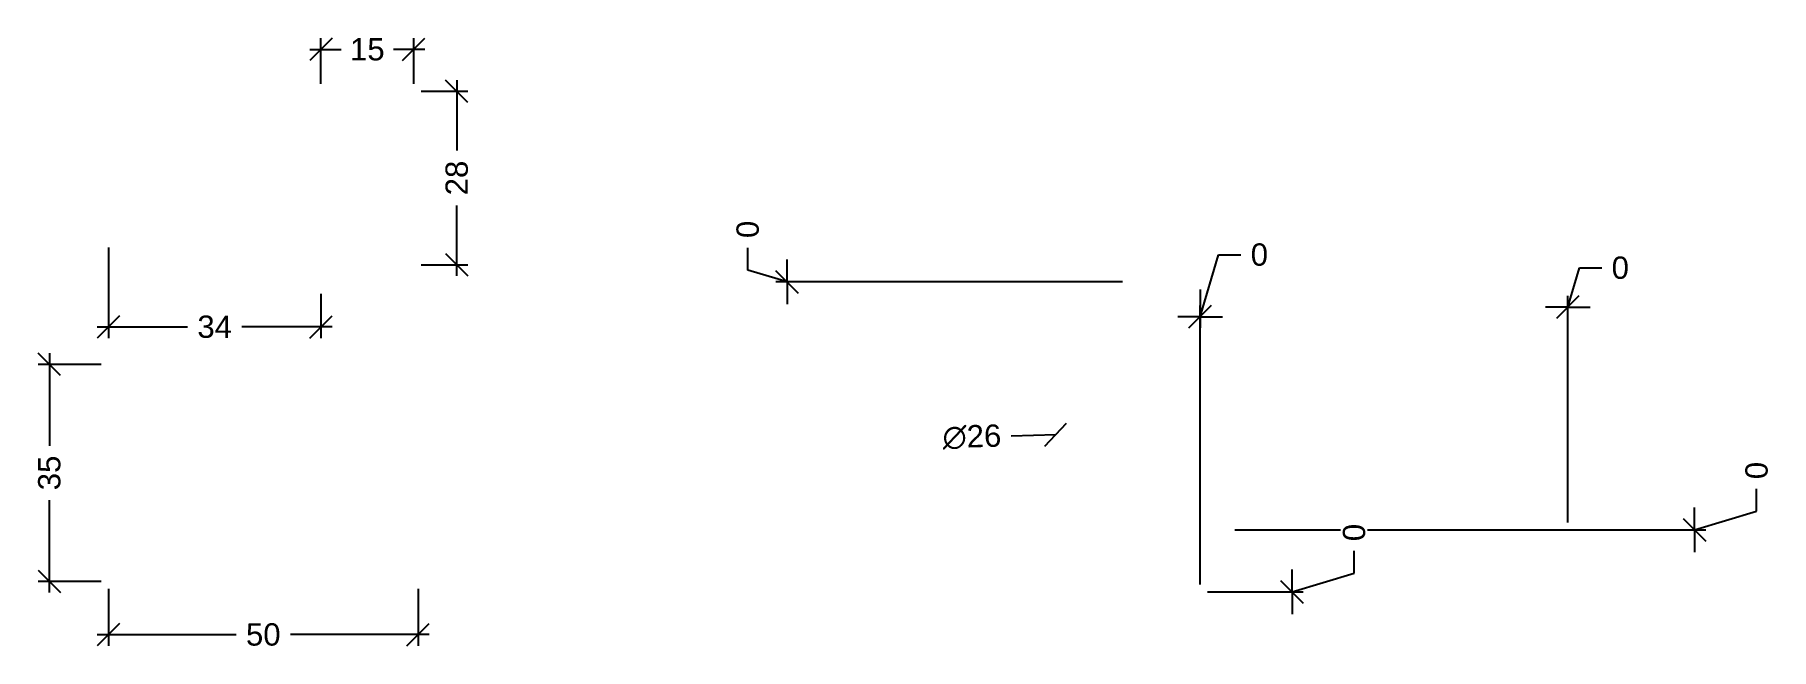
# Paper-space layout '703' of a CAD drawing. Header units: millimetres. Extents: x 0 to 641, y 0 to 2817.
# Drawn here: x 360.8 to 641.3, y 2718.1 to 2817.3 of the extents above.
import ezdxf

# ---------------------------------------------------------------- set-up
doc = ezdxf.new("R2010")
doc.units = ezdxf.units.MM
doc.layers.add('IF-ANNO SYMB', color=3, linetype='Continuous')
doc.layers.get('0').off()
doc.styles.add('ARIAL', font='arial.ttf')
doc.dimstyles.new('TICK_36', dxfattribs={"dimtxt": 3.6, "dimasz": 3.6, "dimexe": 1.8, "dimexo": 1.2, "dimgap": 1.8, "dimtad": 0, "dimdec": 0, "dimzin": 0, "dimdsep": 46, "dimtxsty": 'ARIAL', "dimblk": 'OBLIQUE', "dimcen": 1.8, "dimdle": 1.8, "dimclrd": 256, "dimclrt": 256, "dimadec": 0, "dimazin": 0, "dimtfac": 1, "dimtdec": 0, "dimtmove": 1, "dimatfit": 3, "dimldrblk": 'OPEN90', "dimfxl": 1, "dimtfill": 1, "dimtolj": 1, "dimtzin": 0, "dimarcsym": 0})

# ---------------------------------------------------------------- blocks, each defined once
blk = doc.blocks.new('_Oblique')
at = {"color": 0, "linetype": 'ByBlock', "lineweight": -2}
blk.add_line((-0.5, -0.5), (0.5, 0.5), dxfattribs=at)
blk = doc.blocks.new('*D9')
at = {"layer": 'Defpoints', "color": 0, "transparency": 16777216}
for p in [(608.41, 2773.32), (608.41, 2767.37), (608.41, 2737.37)]:
    blk.add_point(p, dxfattribs=at)
at = {"layer": 'IF-ANNO SYMB', "lineweight": -2, "transparency": 16777216}
for p, q in [((608.41, 2773.32), (610.31, 2779.65)), ((610.31, 2779.65), (613.91, 2779.65)), ((608.41, 2773.32), (604.81, 2773.32)), ((608.41, 2773.32), (612.01, 2773.32))]:
    blk.add_line(p, q, dxfattribs=at)
at = {"layer": 'IF-ANNO SYMB', "color": 0, "lineweight": -2, "transparency": 16777216}
for p in [(608.41, 2768.57), (608.41, 2738.57)]:
    blk.add_line(p, (608.41, 2775.12), dxfattribs=at)
at = {"layer": 'IF-ANNO SYMB', "lineweight": -2, "transparency": 16777216, "xscale": 3.6, "yscale": 3.6, "zscale": 3.6}
blk.add_blockref('_Oblique', (608.41, 2773.32), dxfattribs=at)
at = {"layer": 'IF-ANNO SYMB', "lineweight": -2, "transparency": 16777216, "xscale": 3.6, "yscale": 3.6, "zscale": 3.6, "rotation": 180}
blk.add_blockref('_Oblique', (608.41, 2773.32), dxfattribs=at)
at = {"layer": 'IF-ANNO SYMB', "transparency": 16777216, "insert": (616.88, 2779.65), "char_height": 3.6, "attachment_point": 5, "style": 'ARIAL', "bg_fill": 3, "box_fill_scale": 1.1, "bg_fill_color": 256, "bg_fill_true_color": 13158600, "bg_fill_transparency": 0}
blk.add_mtext('\\A1;0', dxfattribs=at)
blk = doc.blocks.new('_Open90')
at = {"color": 0, "linetype": 'ByBlock', "lineweight": -2}
for p, q in [((0, 0), (-1, 0)), ((-0.5, 0.5), (0, 0)), ((0, 0), (-0.5, -0.5))]:
    blk.add_line(p, q, dxfattribs=at)
blk = doc.blocks.new('*D10')
at = {"layer": 'Defpoints', "color": 0, "transparency": 16777216}
for p in [(422.05, 2808.14), (422.05, 2780.14), (429, 2780.14)]:
    blk.add_point(p, dxfattribs=at)
at = {"layer": 'IF-ANNO SYMB', "lineweight": -2, "transparency": 16777216}
for p, q in [((429, 2809.94), (429, 2798.56)), ((429, 2778.34), (429, 2789.73))]:
    blk.add_line(p, q, dxfattribs=at)
at = {"layer": 'IF-ANNO SYMB', "color": 0, "lineweight": -2, "transparency": 16777216}
for p, q in [((423.25, 2808.14), (430.8, 2808.14)), ((423.25, 2780.14), (430.8, 2780.14))]:
    blk.add_line(p, q, dxfattribs=at)
at = {"layer": 'IF-ANNO SYMB', "lineweight": -2, "transparency": 16777216, "xscale": 3.6, "yscale": 3.6, "zscale": 3.6}
for p, rotation in [((429, 2808.14), 90), ((429, 2780.14), 270)]:
    blk.add_blockref('_Oblique', p, dxfattribs=dict(at, rotation=rotation))
at = {"layer": 'IF-ANNO SYMB', "transparency": 16777216, "insert": (429, 2794.14), "char_height": 3.6, "attachment_point": 5, "rotation": 90, "style": 'ARIAL', "bg_fill": 3, "box_fill_scale": 1.1, "bg_fill_color": 256, "bg_fill_true_color": 13158600, "bg_fill_transparency": 0}
blk.add_mtext('\\A1;28', dxfattribs=at)
blk = doc.blocks.new('*D11')
at = {"layer": 'Defpoints', "color": 0, "transparency": 16777216}
for p in [(422.05, 2814.89), (407.05, 2808.14), (422.05, 2808.14)]:
    blk.add_point(p, dxfattribs=at)
at = {"layer": 'IF-ANNO SYMB', "color": 0, "lineweight": -2, "transparency": 16777216}
for p, q in [((407.05, 2809.34), (407.05, 2816.69)), ((422.05, 2809.34), (422.05, 2816.69))]:
    blk.add_line(p, q, dxfattribs=at)
at = {"layer": 'IF-ANNO SYMB', "lineweight": -2, "transparency": 16777216}
for p, q in [((405.25, 2814.89), (410.33, 2814.89)), ((423.85, 2814.89), (418.77, 2814.89))]:
    blk.add_line(p, q, dxfattribs=at)
at = {"layer": 'IF-ANNO SYMB', "lineweight": -2, "transparency": 16777216, "xscale": 3.6, "yscale": 3.6, "zscale": 3.6, "rotation": 180}
blk.add_blockref('_Oblique', (407.05, 2814.89), dxfattribs=at)
at = {"layer": 'IF-ANNO SYMB', "lineweight": -2, "transparency": 16777216, "xscale": 3.6, "yscale": 3.6, "zscale": 3.6}
blk.add_blockref('_Oblique', (422.05, 2814.89), dxfattribs=at)
at = {"layer": 'IF-ANNO SYMB', "transparency": 16777216, "insert": (414.55, 2814.89), "char_height": 3.6, "attachment_point": 5, "style": 'ARIAL', "bg_fill": 3, "box_fill_scale": 1.1, "bg_fill_color": 256, "bg_fill_true_color": 13158600, "bg_fill_transparency": 0}
blk.add_mtext('\\A1;15', dxfattribs=at)
blk = doc.blocks.new('*D12')
at = {"layer": 'Defpoints', "color": 0, "transparency": 16777216}
for p in [(372.75, 2784.14), (407.05, 2776.64), (407.05, 2770.13)]:
    blk.add_point(p, dxfattribs=at)
at = {"layer": 'IF-ANNO SYMB', "color": 0, "lineweight": -2, "transparency": 16777216}
for p, q in [((372.75, 2782.94), (372.75, 2768.33)), ((407.05, 2775.44), (407.05, 2768.33))]:
    blk.add_line(p, q, dxfattribs=at)
at = {"layer": 'IF-ANNO SYMB', "lineweight": -2, "transparency": 16777216}
for p, q in [((370.95, 2770.13), (385.53, 2770.13)), ((408.85, 2770.13), (394.27, 2770.13))]:
    blk.add_line(p, q, dxfattribs=at)
at = {"layer": 'IF-ANNO SYMB', "lineweight": -2, "transparency": 16777216, "xscale": 3.6, "yscale": 3.6, "zscale": 3.6, "rotation": 180}
blk.add_blockref('_Oblique', (372.75, 2770.13), dxfattribs=at)
at = {"layer": 'IF-ANNO SYMB', "lineweight": -2, "transparency": 16777216, "xscale": 3.6, "yscale": 3.6, "zscale": 3.6}
blk.add_blockref('_Oblique', (407.05, 2770.13), dxfattribs=at)
at = {"layer": 'IF-ANNO SYMB', "transparency": 16777216, "insert": (389.9, 2770.13), "char_height": 3.6, "attachment_point": 5, "style": 'ARIAL', "bg_fill": 3, "box_fill_scale": 1.1, "bg_fill_color": 256, "bg_fill_true_color": 13158600, "bg_fill_transparency": 0}
blk.add_mtext('\\A1;34', dxfattribs=at)
blk = doc.blocks.new('*D13')
at = {"layer": 'Defpoints', "color": 0, "transparency": 16777216}
for p in [(372.75, 2729.06), (422.75, 2729.06), (422.75, 2720.48)]:
    blk.add_point(p, dxfattribs=at)
at = {"layer": 'IF-ANNO SYMB', "color": 0, "lineweight": -2, "transparency": 16777216}
for p, q in [((372.75, 2727.86), (372.75, 2718.68)), ((422.75, 2727.86), (422.75, 2718.68))]:
    blk.add_line(p, q, dxfattribs=at)
at = {"layer": 'IF-ANNO SYMB', "lineweight": -2, "transparency": 16777216}
for p, q in [((370.95, 2720.48), (393.38, 2720.48)), ((424.55, 2720.48), (402.12, 2720.48))]:
    blk.add_line(p, q, dxfattribs=at)
at = {"layer": 'IF-ANNO SYMB', "lineweight": -2, "transparency": 16777216, "xscale": 3.6, "yscale": 3.6, "zscale": 3.6, "rotation": 180}
blk.add_blockref('_Oblique', (372.75, 2720.48), dxfattribs=at)
at = {"layer": 'IF-ANNO SYMB', "lineweight": -2, "transparency": 16777216, "xscale": 3.6, "yscale": 3.6, "zscale": 3.6}
blk.add_blockref('_Oblique', (422.75, 2720.48), dxfattribs=at)
at = {"layer": 'IF-ANNO SYMB', "transparency": 16777216, "insert": (397.75, 2720.48), "char_height": 3.6, "attachment_point": 5, "style": 'ARIAL', "bg_fill": 3, "box_fill_scale": 1.1, "bg_fill_color": 256, "bg_fill_true_color": 13158600, "bg_fill_transparency": 0}
blk.add_mtext('\\A1;50', dxfattribs=at)
blk = doc.blocks.new('*D14')
at = {"layer": 'Defpoints', "color": 0, "transparency": 16777216}
for p in [(372.75, 2764.06), (363.21, 2729.06), (372.75, 2729.06)]:
    blk.add_point(p, dxfattribs=at)
at = {"layer": 'IF-ANNO SYMB', "lineweight": -2, "transparency": 16777216}
for p, q in [((363.21, 2765.86), (363.21, 2750.95)), ((363.21, 2727.26), (363.21, 2742.16))]:
    blk.add_line(p, q, dxfattribs=at)
at = {"layer": 'IF-ANNO SYMB', "color": 0, "lineweight": -2, "transparency": 16777216}
for p, q in [((371.55, 2764.06), (361.41, 2764.06)), ((371.55, 2729.06), (361.41, 2729.06))]:
    blk.add_line(p, q, dxfattribs=at)
at = {"layer": 'IF-ANNO SYMB', "lineweight": -2, "transparency": 16777216, "xscale": 3.6, "yscale": 3.6, "zscale": 3.6}
for p, rotation in [((363.21, 2764.06), 90), ((363.21, 2729.06), 270)]:
    blk.add_blockref('_Oblique', p, dxfattribs=dict(at, rotation=rotation))
at = {"layer": 'IF-ANNO SYMB', "transparency": 16777216, "insert": (363.21, 2746.56), "char_height": 3.6, "attachment_point": 5, "rotation": 90, "style": 'ARIAL', "bg_fill": 3, "box_fill_scale": 1.1, "bg_fill_color": 256, "bg_fill_true_color": 13158600, "bg_fill_transparency": 0}
blk.add_mtext('\\A1;35', dxfattribs=at)
blk = doc.blocks.new('*D15')
at = {"layer": 'Defpoints', "color": 0, "transparency": 16777216}
for p in [(549.02, 2777.37), (549.02, 2771.75), (549.02, 2727.37)]:
    blk.add_point(p, dxfattribs=at)
at = {"layer": 'IF-ANNO SYMB', "lineweight": -2, "transparency": 16777216}
for p, q in [((549.02, 2771.75), (552.02, 2781.77)), ((552.02, 2781.77), (555.62, 2781.77)), ((549.02, 2771.75), (545.42, 2771.75)), ((549.02, 2771.75), (552.62, 2771.75))]:
    blk.add_line(p, q, dxfattribs=at)
at = {"layer": 'IF-ANNO SYMB', "color": 0, "lineweight": -2, "transparency": 16777216}
for p, q in [((549.02, 2776.17), (549.02, 2769.95)), ((549.02, 2728.57), (549.02, 2773.55))]:
    blk.add_line(p, q, dxfattribs=at)
at = {"layer": 'IF-ANNO SYMB', "lineweight": -2, "transparency": 16777216, "xscale": 3.6, "yscale": 3.6, "zscale": 3.6}
blk.add_blockref('_Oblique', (549.02, 2771.75), dxfattribs=at)
at = {"layer": 'IF-ANNO SYMB', "lineweight": -2, "transparency": 16777216, "xscale": 3.6, "yscale": 3.6, "zscale": 3.6, "rotation": 180}
blk.add_blockref('_Oblique', (549.02, 2771.75), dxfattribs=at)
at = {"layer": 'IF-ANNO SYMB', "transparency": 16777216, "insert": (558.6, 2781.77), "char_height": 3.6, "attachment_point": 5, "style": 'ARIAL', "bg_fill": 3, "box_fill_scale": 1.1, "bg_fill_color": 256, "bg_fill_true_color": 13158600, "bg_fill_transparency": 0}
blk.add_mtext('\\A1;0', dxfattribs=at)
blk = doc.blocks.new('*D16')
at = {"layer": 'Defpoints', "color": 0, "transparency": 16777216}
for p in [(553.41, 2737.37), (608.41, 2737.37), (628.88, 2737.37)]:
    blk.add_point(p, dxfattribs=at)
at = {"layer": 'IF-ANNO SYMB', "lineweight": -2, "transparency": 16777216}
for p, q in [((638.9, 2740.38), (638.9, 2743.98)), ((628.88, 2737.37), (628.88, 2740.97)), ((628.88, 2737.37), (638.9, 2740.38)), ((628.88, 2737.37), (628.88, 2733.77))]:
    blk.add_line(p, q, dxfattribs=at)
at = {"layer": 'IF-ANNO SYMB', "color": 0, "lineweight": -2, "transparency": 16777216}
for p in [(554.61, 2737.37), (609.61, 2737.37)]:
    blk.add_line(p, (630.68, 2737.37), dxfattribs=at)
at = {"layer": 'IF-ANNO SYMB', "lineweight": -2, "transparency": 16777216, "xscale": 3.6, "yscale": 3.6, "zscale": 3.6}
for rotation in [90, 270]:
    blk.add_blockref('_Oblique', (628.88, 2737.37), dxfattribs=dict(at, rotation=rotation))
at = {"layer": 'IF-ANNO SYMB', "transparency": 16777216, "insert": (638.9, 2746.95), "char_height": 3.6, "attachment_point": 5, "rotation": 90, "style": 'ARIAL', "bg_fill": 3, "box_fill_scale": 1.1, "bg_fill_color": 256, "bg_fill_true_color": 13158600, "bg_fill_transparency": 0}
blk.add_mtext('\\A1;0', dxfattribs=at)
blk = doc.blocks.new('*D17')
at = {"layer": 'Defpoints', "color": 0, "transparency": 16777216}
for p in [(549.02, 2727.37), (553.41, 2727.37), (563.88, 2727.37)]:
    blk.add_point(p, dxfattribs=at)
at = {"layer": 'IF-ANNO SYMB', "lineweight": -2, "transparency": 16777216}
for p, q in [((573.9, 2730.38), (573.9, 2733.98)), ((563.88, 2727.37), (563.88, 2730.97)), ((563.88, 2727.37), (573.9, 2730.38)), ((563.88, 2727.37), (563.88, 2723.77))]:
    blk.add_line(p, q, dxfattribs=at)
at = {"layer": 'IF-ANNO SYMB', "color": 0, "lineweight": -2, "transparency": 16777216}
for p in [(550.22, 2727.37), (554.61, 2727.37)]:
    blk.add_line(p, (565.68, 2727.37), dxfattribs=at)
at = {"layer": 'IF-ANNO SYMB', "lineweight": -2, "transparency": 16777216, "xscale": 3.6, "yscale": 3.6, "zscale": 3.6}
for rotation in [90, 270]:
    blk.add_blockref('_Oblique', (563.88, 2727.37), dxfattribs=dict(at, rotation=rotation))
at = {"layer": 'IF-ANNO SYMB', "transparency": 16777216, "insert": (573.9, 2736.95), "char_height": 3.6, "attachment_point": 5, "rotation": 90, "style": 'ARIAL', "bg_fill": 3, "box_fill_scale": 1.1, "bg_fill_color": 256, "bg_fill_true_color": 13158600, "bg_fill_transparency": 0}
blk.add_mtext('\\A1;0', dxfattribs=at)
blk = doc.blocks.new('*D18')
at = {"layer": 'Defpoints', "color": 0, "transparency": 16777216}
for p in [(499.72, 2752), (525.71, 2752.75)]:
    blk.add_point(p, dxfattribs=at)
at = {"layer": 'IF-ANNO SYMB', "lineweight": -2, "transparency": 16777216}
blk.add_line((518.51, 2752.54), (525.71, 2752.75), dxfattribs=at)
at = {"layer": 'IF-ANNO SYMB', "lineweight": -2, "transparency": 16777216, "xscale": 3.6, "yscale": 3.6, "zscale": 3.6, "rotation": 1.641402952251147}
blk.add_blockref('_Oblique', (525.71, 2752.75), dxfattribs=at)
at = {"layer": 'IF-ANNO SYMB', "transparency": 16777216, "insert": (512.18, 2752.36), "char_height": 3.6, "attachment_point": 5, "rotation": 1.6414, "style": 'ARIAL', "bg_fill": 3, "box_fill_scale": 1.1, "bg_fill_color": 256, "bg_fill_true_color": 13158600, "bg_fill_transparency": 0}
blk.add_mtext('\\A1;∅26', dxfattribs=at)
blk = doc.blocks.new('*D19')
at = {"layer": 'Defpoints', "color": 0, "transparency": 16777216}
for p in [(482.32, 2777.37), (487.7, 2777.37), (537.7, 2777.37)]:
    blk.add_point(p, dxfattribs=at)
at = {"layer": 'IF-ANNO SYMB', "lineweight": -2, "transparency": 16777216}
for p, q in [((475.98, 2779.28), (475.98, 2782.88)), ((482.32, 2777.37), (475.98, 2779.28)), ((482.32, 2777.37), (482.32, 2780.97)), ((482.32, 2777.37), (482.32, 2773.77))]:
    blk.add_line(p, q, dxfattribs=at)
at = {"layer": 'IF-ANNO SYMB', "color": 0, "lineweight": -2, "transparency": 16777216}
for p in [(536.5, 2777.37), (486.5, 2777.37)]:
    blk.add_line(p, (480.52, 2777.37), dxfattribs=at)
at = {"layer": 'IF-ANNO SYMB', "lineweight": -2, "transparency": 16777216, "xscale": 3.6, "yscale": 3.6, "zscale": 3.6}
for rotation in [90, 270]:
    blk.add_blockref('_Oblique', (482.32, 2777.37), dxfattribs=dict(at, rotation=rotation))
at = {"layer": 'IF-ANNO SYMB', "transparency": 16777216, "insert": (475.98, 2785.85), "char_height": 3.6, "attachment_point": 5, "rotation": 90, "style": 'ARIAL', "bg_fill": 3, "box_fill_scale": 1.1, "bg_fill_color": 256, "bg_fill_true_color": 13158600, "bg_fill_transparency": 0}
blk.add_mtext('\\A1;0', dxfattribs=at)

psp = doc.layouts.new('703')

# ---------------------------------------------------------------- dimensions: what is measured, and where the dimension line sits
at = {"layer": 'IF-ANNO SYMB'}
for base, p1, p2, picture, middle in [((429, 2780.14), (422.05, 2808.14), (422.05, 2780.14), '*D10', (429, 2794.14)), ((482.3219711, 2777.37413437), (537.69804955, 2777.37413437), (487.69805337, 2777.37413437), '*D19', (475.98390835, 2784.67555319))]:
    dim = psp.add_linear_dim(base=base, p1=p1, p2=p2, angle=90, dimstyle='TICK_36', override={"dimlfac": -1}, dxfattribs=at)
    dim.commit()
    dim.dimension.update_dxf_attribs({"geometry": picture, "text_midpoint": middle})
for base, p1, p2, picture, middle in [((407.05, 2770.13), (372.75, 2784.14), (407.05, 2776.64), '*D12', (389.9, 2770.13)), ((549.01746032, 2771.75277297), (549.01746032, 2777.37413437), (549.01746032, 2727.37413819), '*D15', (557.4217168, 2781.76696124)), ((608.40912148, 2773.31632093), (608.40912148, 2767.37413513), (608.40912148, 2737.37413742), '*D9', (615.7105403, 2779.65438368)), ((422.75, 2720.48), (372.75, 2729.06), (422.75, 2729.06), '*D13', (397.75, 2720.48))]:
    dim = psp.add_linear_dim(base=base, p1=p1, p2=p2, dimstyle='TICK_36', override={"dimlfac": -1}, dxfattribs=at)
    dim.commit()
    dim.dimension.update_dxf_attribs({"geometry": picture, "text_midpoint": middle})
dim = psp.add_diameter_dim_2p(p1=(499.72, 2752), p2=(525.71, 2752.75), dimstyle='TICK_36', override={"dimlfac": -1}, dxfattribs=at)
dim.commit()
dim.dimension.update_dxf_attribs({"geometry": '*D18', "text_midpoint": (512.18, 2752.36), "dimtype": 163})

# ---------------------------------------------------------------- next in the draw order: dimensions: what is measured, and where the dimension line sits
dim = psp.add_linear_dim(base=(422.05, 2814.89), p1=(407.05, 2808.14), p2=(422.05, 2808.14), dimstyle='TICK_36', override={"dimlfac": -1}, dxfattribs=at)
dim.commit()
dim.dimension.update_dxf_attribs({"geometry": '*D11', "text_midpoint": (414.55, 2814.89)})
for base, p1, p2, picture, middle in [((363.21, 2729.06), (372.75, 2764.06), (372.75, 2729.06), '*D14', (363.21, 2746.56)), ((628.88317907, 2737.37413742), (608.40912148, 2737.37413742), (553.40912568, 2737.37413742), '*D16', (638.89736733, 2745.7783939))]:
    dim = psp.add_linear_dim(base=base, p1=p1, p2=p2, angle=90, dimstyle='TICK_36', override={"dimlfac": -1}, dxfattribs=at)
    dim.commit()
    dim.dimension.update_dxf_attribs({"geometry": picture, "text_midpoint": middle})

# ---------------------------------------------------------------- next in the draw order: dimensions: what is measured, and where the dimension line sits
dim = psp.add_linear_dim(base=(563.88318403, 2727.37413819), p1=(553.40912568, 2727.37413819), p2=(549.01746032, 2727.37413819), angle=90, dimstyle='TICK_36', override={"dimlfac": -1}, dxfattribs=at)
dim.commit()
dim.dimension.update_dxf_attribs({"geometry": '*D17', "text_midpoint": (573.8973723, 2735.77839467)})

doc.saveas('drawing.dxf')
